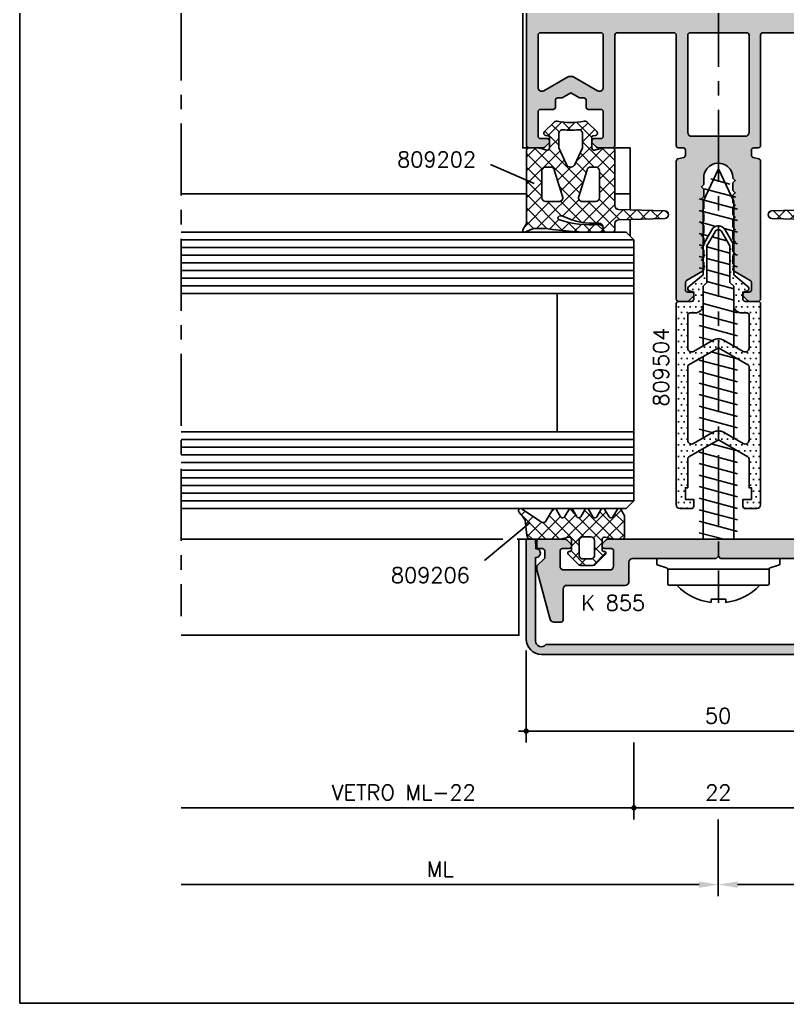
# Model space of a CAD drawing. Extents: x 0 to 4131, y -1600 to 527.
# Drawn here: x 460 to 560.1, y 0 to 128.2 of the extents above; entities that cross this region are included whole.
import ezdxf

# ---------------------------------------------------------------- set-up
doc = ezdxf.new("R2010")
doc.units = 0
doc.header["$LTSCALE"] = 7.5
doc.header["$MEASUREMENT"] = 0
doc.linetypes.add('CENTER', pattern=[2, 1.25, -0.25, 0.25, -0.25])
doc.layers.get('0').update_dxf_attribs({"linetype": 'CONTINUOUS'})
doc.layers.get('DEFPOINTS').update_dxf_attribs({"linetype": 'CONTINUOUS'})
for name, color, linetype in [('ASSI', 1, 'CENTER'), ('FILL', 8, 'CONTINUOUS'), ('FINE', 7, 'CONTINUOUS'), ('GOMMA', 3, 'CONTINUOUS'), ('GROSSA', 4, 'CONTINUOUS'), ('MARCHIO', 7, 'CONTINUOUS'), ('QUOTE', 254, 'CONTINUOUS'), ('TRATTEGGI', 140, 'CONTINUOUS'), ('VETRO', 6, 'CONTINUOUS'), ('VITERIA', 40, 'CONTINUOUS')]:
    doc.layers.add(name, color=color, linetype=linetype)
doc.styles.get("Standard").update_dxf_attribs({"font": 'romans.shx'})
doc.dimstyles.new('FRECCIA_1-1', dxfattribs={"dimtxt": 2, "dimasz": 2.5, "dimexe": 1.5, "dimexo": 1.5, "dimgap": 1, "dimtad": 3, "dimdsep": 46, "dimtxsty": 'Standard', "dimcen": 0, "dimclrt": 2, "dimaunit": 1, "dimadec": 0, "dimazin": 0, "dimtfac": 0.7, "dimtmove": 0, "dimatfit": 3, "dimfxl": 1, "dimtolj": 2, "dimarcsym": 0})
doc.dimstyles.new('SCALA_1-1$0', dxfattribs={"dimtxt": 2, "dimasz": 1, "dimexe": 1.5, "dimexo": 1.5, "dimgap": 1, "dimtad": 3, "dimdsep": 46, "dimtxsty": 'Standard', "dimblk1": 'PUNTO', "dimblk2": 'PUNTO', "dimsah": 1, "dimcen": 0.09, "dimclrt": 2, "dimadec": 0, "dimazin": 0, "dimtfac": 0.7, "dimtmove": 0, "dimatfit": 3, "dimldrblk": 'PUNTO', "dimfxl": 1, "dimtolj": 2, "dimarcsym": 0})
pattern_1 = [(45, (460, 0), (-0.883883, 0.883883), []), (135, (460, 0), (-0.883883, -0.883883), [])]

# ---------------------------------------------------------------- blocks, each defined once
blk = doc.blocks.new('PUNTO')
blk.add_line((-1, 0), (1, 0))
at = {"const_width": 0.35}
blk.add_lwpolyline([(-0.175, 0, 1), (0.175, 0, 1)], format="xyb", close=True, dxfattribs=at)
blk = doc.blocks.new('*D60')
at = {"layer": 'DEFPOINTS', "color": 0, "transparency": 16777216}
for p in [(526.02, 47.46), (576.04, 47.47), (526.02, 35.47)]:
    blk.add_point(p, dxfattribs=at)
at = {"layer": 'QUOTE', "color": 0, "lineweight": -2, "transparency": 16777216}
for p, q in [((526.02, 45.96), (526.02, 33.97)), ((576.04, 45.97), (576.04, 33.97)), ((575.04, 35.47), (527.02, 35.47))]:
    blk.add_line(p, q, dxfattribs=at)
at = {"layer": 'QUOTE', "color": 0, "lineweight": -2, "transparency": 16777216, "rotation": 180}
blk.add_blockref('PUNTO', (526.02, 35.47), dxfattribs=at)
at = {"layer": 'QUOTE', "color": 0, "lineweight": -2, "transparency": 16777216}
blk.add_blockref('PUNTO', (576.04, 35.47), dxfattribs=at)
at = {"layer": 'QUOTE', "color": 2, "transparency": 16777216, "insert": (551.03, 37.47), "char_height": 2, "attachment_point": 5}
blk.add_mtext('\\A2;50', dxfattribs=at)
blk = doc.blocks.new('*D61')
at = {"layer": 'DEFPOINTS', "color": 0, "transparency": 16777216}
for p in [(540.06, 35.47), (562.06, 35.47), (540.06, 25.47)]:
    blk.add_point(p, dxfattribs=at)
at = {"layer": 'QUOTE', "color": 0, "lineweight": -2, "transparency": 16777216}
for p, q in [((540.06, 33.97), (540.06, 23.97)), ((562.06, 33.97), (562.06, 23.97)), ((561.06, 25.47), (541.06, 25.47))]:
    blk.add_line(p, q, dxfattribs=at)
at = {"layer": 'QUOTE', "color": 0, "lineweight": -2, "transparency": 16777216, "rotation": 180}
blk.add_blockref('PUNTO', (540.06, 25.47), dxfattribs=at)
at = {"layer": 'QUOTE', "color": 0, "lineweight": -2, "transparency": 16777216}
blk.add_blockref('PUNTO', (562.06, 25.47), dxfattribs=at)
at = {"layer": 'QUOTE', "color": 2, "transparency": 16777216, "insert": (551.06, 27.47), "char_height": 2, "attachment_point": 5}
blk.add_mtext('\\A2;22', dxfattribs=at)
blk = doc.blocks.new('*D63')
at = {"layer": 'DEFPOINTS', "color": 0, "transparency": 16777216}
for p in [(481.06, 64.47), (540.06, 35.47), (481.06, 25.47)]:
    blk.add_point(p, dxfattribs=at)
at = {"layer": 'QUOTE', "color": 0, "lineweight": -2, "transparency": 16777216}
for p, q in [((540.06, 33.97), (540.06, 23.97)), ((539.06, 25.47), (481.06, 25.47))]:
    blk.add_line(p, q, dxfattribs=at)
blk.add_blockref('PUNTO', (540.06, 25.47), dxfattribs=at)
at = {"layer": 'QUOTE', "color": 2, "transparency": 16777216, "insert": (510.06, 27.47), "char_height": 2, "attachment_point": 5}
blk.add_mtext('\\A2;{\\Fromans.shx|c1;VETRO ML-22}', dxfattribs=at)
blk = doc.blocks.new('_None')
blk = doc.blocks.new('*D64')
at = {"layer": 'DEFPOINTS', "color": 0, "transparency": 16777216}
for p in [(621.06, 47.96), (551.06, 25.47), (551.06, 15.47)]:
    blk.add_point(p, dxfattribs=at)
at = {"layer": 'QUOTE', "color": 0, "lineweight": -2, "transparency": 16777216}
for p, q in [((551.06, 23.97), (551.06, 13.97)), ((621.06, 15.47), (553.56, 15.47))]:
    blk.add_line(p, q, dxfattribs=at)
at = {"layer": 'QUOTE', "color": 0, "transparency": 16777216}
blk.add_solid([(553.56, 15.88), (553.56, 15.05), (551.06, 15.47)], dxfattribs=at)
at = {"layer": 'QUOTE', "color": 2, "transparency": 16777216, "insert": (587.31, 17.47), "char_height": 2, "attachment_point": 5}
blk.add_mtext('\\A2;ML', dxfattribs=at)
blk = doc.blocks.new('*D65')
at = {"layer": 'DEFPOINTS', "color": 0, "transparency": 16777216}
for p in [(481.06, 47.96), (551.06, 25.47), (481.06, 15.47)]:
    blk.add_point(p, dxfattribs=at)
at = {"layer": 'QUOTE', "color": 0, "lineweight": -2, "transparency": 16777216}
for p, q in [((551.06, 23.97), (551.06, 13.97)), ((548.56, 15.47), (481.06, 15.47))]:
    blk.add_line(p, q, dxfattribs=at)
at = {"layer": 'QUOTE', "color": 0, "transparency": 16777216}
blk.add_solid([(548.56, 15.88), (548.56, 15.05), (551.06, 15.47)], dxfattribs=at)
at = {"layer": 'QUOTE', "color": 2, "transparency": 16777216, "insert": (514.81, 17.47), "char_height": 2, "attachment_point": 5}
blk.add_mtext('\\A2;ML', dxfattribs=at)

msp = doc.modelspace()

# ---------------------------------------------------------------- hatches: boundary and pattern name
at = {"layer": 'FILL'}
h = msp.add_hatch(color=253, dxfattribs=at)
h.paths.add_polyline_path([(526.0701, 111.7675, 0.41421356), (526.3701, 111.4675), (528.2458, 111.4675, 0.19891237), (528.458, 111.5554), (528.9822, 112.0796, 0.19891237), (529.0701, 112.2918), (529.0701, 112.3675, 0.41421356), (528.7701, 112.6675), (527.8701, 112.6675, -0.41421356), (527.5701, 112.9675), (527.5701, 116.1675, -0.41421356), (527.8701, 116.4675), (529.5201, 116.4675, 0.41421356), (529.8201, 116.7675), (529.8201, 117.6675, -0.41421356), (530.1201, 117.9675), (530.6861, 117.9675), (531.8201, 118.6222), (532.9541, 117.9675), (533.5201, 117.9675, -0.41421356), (533.8201, 117.6675), (533.8201, 116.7675, 0.41421356), (534.1201, 116.4675), (535.7701, 116.4675, -0.41421356), (536.0701, 116.1675), (536.0701, 112.9675, -0.41421356), (535.7701, 112.6675), (534.8701, 112.6675, 0.41421356), (534.5701, 112.3675), (534.5701, 112.2918, 0.19891237), (534.658, 112.0796), (535.1822, 111.5554, 0.19891237), (535.3944, 111.4675), (537.2701, 111.4675, 0.41421356), (537.5701, 111.7675), (537.5701, 126.1675, -0.41421356), (537.8701, 126.4675), (545.2701, 126.4675, -0.41421356), (545.5701, 126.1675), (545.5701, 111.7675, 0.41421356), (545.8701, 111.4675), (546.4701, 111.4675, -0.41421356), (546.7701, 111.1675), (546.7701, 110.5192, -0.33945426), (546.5477, 110.2295), (545.7924, 110.0271, 0.33945426), (545.5701, 109.7373), (545.5701, 91.7675, 0.41421356), (545.8701, 91.4675), (547.0458, 91.4675, 0.19891237), (547.258, 91.5554), (547.7822, 92.0796, 0.19891237), (547.8701, 92.2918), (547.8701, 92.3675, 0.41421356), (547.5701, 92.6675), (547.0701, 92.6675, -0.41421356), (546.7701, 92.9675), (546.7701, 93.9364, -0.26794919), (546.9201, 94.1962), (549.0144, 95.409, 0.26723992), (549.1637, 95.6684), (549.1637, 96.5625), (548.8637, 96.8625), (549.1637, 97.1625), (549.1637, 98.1525), (548.8637, 98.4525), (549.1637, 98.7525), (549.1637, 99.7425), (548.8637, 100.0425), (549.1637, 100.3425), (549.1637, 101.3325), (548.8637, 101.6325), (549.1637, 101.9325), (549.1637, 102.9225), (548.8637, 103.2225), (549.1637, 103.5225), (549.1637, 104.5125), (548.8637, 104.8125), (549.1637, 105.1125), (549.1637, 106.1025), (548.8637, 106.4025), (549.1637, 106.7025), (549.1637, 107.5675, -0.41421356), (551.0637, 109.4675), (551.0637, 112.9675), (547.5701, 112.9675, -0.41421356), (547.0701, 113.4675), (547.0701, 126.1675, -0.41421356), (547.3701, 126.4675), (551.0637, 126.4675), (551.0637, 129.8675), (528.9701, 129.8675, -0.41421356), (528.6701, 130.1675), (528.6701, 167.481), (526.0701, 168.9821)])
h.paths.add_polyline_path([(527.8701, 126.4675), (535.7701, 126.4675, -0.41421356), (536.0701, 126.1675), (536.0701, 119.3439, -0.57735027), (535.3201, 118.9109), (532.3201, 120.6429, 0.26794919), (531.3201, 120.6429), (528.3201, 118.9109, -0.57735027), (527.5701, 119.3439), (527.5701, 126.1675, -0.41421356)], flags=16)
h.paths.add_polyline_path([(551.0637, 129.8675), (551.0637, 126.4675), (554.7701, 126.4675, -0.41421356), (555.0701, 126.1675), (555.0701, 113.4675, -0.41421356), (554.5701, 112.9675), (551.0637, 112.9675), (551.0637, 109.4675, -0.42485502), (552.9624, 107.4987), (553.2637, 107.1975), (552.9637, 106.8975), (552.9637, 105.9075), (553.2637, 105.6075), (552.9637, 105.3075), (552.9637, 104.3175), (553.2637, 104.0175), (552.9637, 103.7175), (552.9637, 102.7275), (553.2637, 102.4275), (552.9637, 102.1275), (552.9637, 101.1375), (553.2637, 100.8375), (552.9637, 100.5375), (552.9637, 99.5475), (553.2637, 99.2475), (552.9637, 98.9475), (552.9637, 97.9575), (553.2637, 97.6575), (552.9637, 97.3575), (552.9637, 96.3633), (553.2637, 96.0633), (552.9637, 95.7633), (552.9637, 95.6684, 0.26794919), (553.1137, 95.4086), (555.2194, 94.1966, -0.26865951), (555.3701, 93.9364), (555.3701, 92.9675, -0.41421356), (555.0701, 92.6675), (554.5701, 92.6675, 0.41421356), (554.2701, 92.3675), (554.2701, 92.2918, 0.19891237), (554.358, 92.0796), (554.8822, 91.5554, 0.19891237), (555.0944, 91.4675), (556.2701, 91.4675, 0.41421356), (556.5701, 91.7675), (556.5701, 109.7373, 0.33945426), (556.3477, 110.0271), (555.5924, 110.2295, -0.33945426), (555.3701, 110.5192), (555.3701, 110.6675), (555.3701, 111.1675, -0.41421356), (555.6701, 111.4675), (556.2701, 111.4675, 0.41421356), (556.5701, 111.7675), (556.5701, 126.1675, -0.41421356), (556.8701, 126.4675), (564.2701, 126.4675, -0.41421356), (564.5701, 126.1675), (564.5701, 111.7675, 0.41421356), (564.8701, 111.4675), (566.7458, 111.4675, 0.19891237), (566.958, 111.5554), (567.4822, 112.0796, 0.19891237), (567.5701, 112.2918), (567.5701, 112.3675, 0.41421356), (567.2701, 112.6675), (566.3701, 112.6675, -0.41421356), (566.0701, 112.9675), (566.0701, 116.1675, -0.41421356), (566.3701, 116.4675), (568.0201, 116.4675, 0.41421356), (568.3201, 116.7675), (568.3201, 117.6675, -0.41421356), (568.6201, 117.9675), (569.1861, 117.9675), (570.3201, 118.6222), (571.4541, 117.9675), (572.0201, 117.9675, -0.41421356), (572.3201, 117.6675), (572.3201, 116.7675, 0.41421356), (572.6201, 116.4675), (574.2701, 116.4675, -0.41421356), (574.5701, 116.1675), (574.5701, 112.9675, -0.41421356), (574.2701, 112.6675), (573.3701, 112.6675, 0.41421356), (573.0701, 112.3675), (573.0701, 112.2918, 0.19891237), (573.158, 112.0796), (573.6822, 111.5554, 0.19891237), (573.8944, 111.4675), (575.7701, 111.4675, 0.41421356), (576.0701, 111.7675), (576.0701, 167.481), (573.4701, 168.9821), (573.4701, 130.1675, -0.41421356), (573.1701, 129.8675)])
h.paths.add_polyline_path([(566.3701, 126.4675), (574.2701, 126.4675, -0.41421356), (574.5701, 126.1675), (574.5701, 119.3439, -0.57735027), (573.8201, 118.9109), (570.8201, 120.6429, 0.26794919), (569.8201, 120.6429), (566.8201, 118.9109, -0.57735027), (566.0701, 119.3439), (566.0701, 126.1675, -0.41421356)], flags=16)
h.paths.add_polyline_path([(573.4701, 171.1821), (576.0701, 169.681), (576.0701, 215.4675, 0.41421356), (575.0701, 216.4675), (551.0637, 216.4675), (551.0637, 210.4675), (573.1701, 210.4675, -0.41421356), (573.4701, 210.1675)])
h.paths.add_polyline_path([(526.0701, 171.1821), (528.6701, 169.681), (528.6701, 210.1675, -0.41421356), (528.9701, 210.4675), (551.0637, 210.4675), (551.0637, 216.4675), (527.0701, 216.4675, 0.41421356), (526.0701, 215.4675)])
h = msp.add_hatch(dxfattribs=at)
h.set_pattern_fill('ANSI37', color=137, scale=10, style=0)
h.set_pattern_definition(pattern_1)
h.paths.add_polyline_path([(535.4643, 101.6675, -0.41421356), (536.0643, 101.0675), (536.0643, 100.7675, 0.41421356), (536.3643, 100.4675), (537.2643, 100.4675, 0.41421356), (537.5643, 100.7675), (537.5643, 101.5826, -0.4052433), (538.049, 102.0824), (544.0797, 102.2677, 0.96973923), (544.0797, 103.2673), (538.049, 103.4526, -0.4052433), (537.5643, 103.9524), (537.5643, 111.1675, 0.41421356), (537.2643, 111.4675), (536.0234, 111.4675), (534.942, 111.1777, -0.49314543), (534.5643, 111.4675), (534.5643, 112.8451, -0.38887873), (534.7469, 113.0443), (535.0416, 113.0701, 0.63707026), (535.2276, 113.5811), (534.0193, 114.7894, 0.24541991), (533.5776, 114.928, -0.08886044), (530.051, 114.928, 0.24541991), (529.6093, 114.7894), (528.401, 113.5811, 0.63707026), (528.587, 113.0701), (528.8817, 113.0443, -0.38887873), (529.0643, 112.8451), (529.0643, 111.4675, -0.49314543), (528.6867, 111.1777), (527.6434, 111.4573, 0.06554346), (527.5657, 111.4675), (526.3643, 111.4675, 0.41421356), (526.0643, 111.1675), (526.0643, 101.605), (525.5902, 100.7659, 0.71951495), (525.844, 100.484), (526.9571, 100.9675), (528.5718, 100.9675, 0.04380891), (535.5301, 100.4627, 1.01146877), (535.5566, 101.4622, -0.09779405), (530.29, 102.1106, -0.52267034), (530.195, 102.425, -0.38653613), (530.8587, 102.5343, 0.12867763)])
h.paths.add_polyline_path([(532.8681, 105.1153), (533.9509, 108.6153, -0.32883045), (534.4286, 108.9675), (535.0643, 108.9675, -0.41421356), (535.5643, 108.4675), (535.5643, 104.9675, -0.41421356), (535.0643, 104.4675), (533.3458, 104.4675, -0.5050829)], flags=16)
h.paths.add_polyline_path([(530.2828, 104.4675), (528.5643, 104.4675, -0.41421356), (528.0643, 104.9675), (528.0643, 108.4675, -0.41421356), (528.5643, 108.9675), (529.2, 108.9675, -0.32883045), (529.6777, 108.6153), (530.7605, 105.1153, -0.5050829)], flags=16)
h.paths.add_polyline_path([(531.2705, 109.3097), (530.2643, 111.4675), (530.2643, 113.3189, -0.44100912), (530.8096, 113.8169, 0.04533687), (532.8191, 113.8169, -0.44100912), (533.3643, 113.3189), (533.3643, 111.4675), (532.3581, 109.3097, -0.63707026)], flags=16)
h = msp.add_hatch(dxfattribs=at)
h.set_pattern_fill('ANSI37', color=137, scale=10, style=0)
h.set_pattern_definition(pattern_1)
h.paths.add_polyline_path([(566.663, 101.6675, 0.41421356), (566.063, 101.0675), (566.063, 100.7675, -0.41421356), (565.763, 100.4675), (564.863, 100.4675, -0.41421356), (564.563, 100.7675), (564.563, 101.5826, 0.4052433), (564.0784, 102.0824), (558.0477, 102.2677, -0.96973923), (558.0477, 103.2673), (564.0784, 103.4526, 0.4052433), (564.563, 103.9524), (564.563, 111.1675, -0.41421356), (564.863, 111.4675), (566.1039, 111.4675), (567.1854, 111.1777, 0.49314543), (567.563, 111.4675), (567.563, 112.8451, 0.38887873), (567.3805, 113.0443), (567.0857, 113.0701, -0.63707026), (566.8997, 113.5811), (568.108, 114.7894, -0.24541991), (568.5497, 114.928, 0.08886044), (572.0763, 114.928, -0.24541991), (572.518, 114.7894), (573.7263, 113.5811, -0.63707026), (573.5403, 113.0701), (573.2456, 113.0443, 0.38887873), (573.063, 112.8451), (573.063, 111.4675, 0.49314543), (573.4407, 111.1777), (574.484, 111.4573, -0.06554346), (574.5616, 111.4675), (575.763, 111.4675, -0.41421356), (576.063, 111.1675), (576.063, 101.605), (576.5372, 100.7659, -0.71951495), (576.2834, 100.484), (575.1702, 100.9675), (573.5555, 100.9675, -0.04380891), (566.5972, 100.4627, -1.01146877), (566.5707, 101.4622, 0.09779405), (571.8373, 102.1106, 0.52267034), (571.9323, 102.425, 0.38653613), (571.2687, 102.5343, -0.12867763)])
h.paths.add_polyline_path([(569.2592, 105.1153), (568.1764, 108.6153, 0.32883045), (567.6988, 108.9675), (567.063, 108.9675, 0.41421356), (566.563, 108.4675), (566.563, 104.9675, 0.41421356), (567.063, 104.4675), (568.7815, 104.4675, 0.5050829)], flags=16)
h.paths.add_polyline_path([(571.8445, 104.4675), (573.563, 104.4675, 0.41421356), (574.063, 104.9675), (574.063, 108.4675, 0.41421356), (573.563, 108.9675), (572.9273, 108.9675, 0.32883045), (572.4496, 108.6153), (571.3669, 105.1153, 0.5050829)], flags=16)
h.paths.add_polyline_path([(570.8568, 109.3097), (571.863, 111.4675), (571.863, 113.3189, 0.44100912), (571.3178, 113.8169, -0.04533687), (569.3083, 113.8169, 0.44100912), (568.763, 113.3189), (568.763, 111.4675), (569.7692, 109.3097, 0.63707026)], flags=16)
h = msp.add_hatch(dxfattribs=at)
h.set_pattern_fill('DOTS', color=2, scale=12, style=0)
h.set_pattern_definition([(0, (460, 0), (0.375, 0.75), [0, -0.75])])
h.paths.add_polyline_path([(555.0637, 67.1675), (555.3637, 67.1675), (555.3637, 65.6675), (554.2637, 65.6675), (554.2637, 64.7675, 0.41421356), (554.5637, 64.4675), (556.0637, 64.4675, 0.41421356), (556.5637, 64.9675), (556.5637, 91.1675, 0.41421356), (556.2637, 91.4675), (554.5637, 91.4675, -0.41421356), (554.2637, 91.7675), (554.2637, 92.6675), (554.8413, 92.8223, 0.6068149), (554.9565, 93.3419), (553.0637, 94.9301), (553.0637, 98.8276), (551.9297, 100.7917, 0.57735027), (550.1976, 100.7917), (549.0637, 98.8276), (549.0637, 94.9301), (547.1708, 93.3419, 0.6068149), (547.286, 92.8223), (547.8637, 92.6675), (547.8637, 91.7675, -0.41421356), (547.5637, 91.4675), (545.8637, 91.4675, 0.41421356), (545.5637, 91.1675), (545.5637, 64.9675, 0.41421356), (546.0637, 64.4675), (547.5637, 64.4675, 0.41421356), (547.8637, 64.7675), (547.8637, 65.6675), (546.7637, 65.6675), (546.7637, 67.1675), (547.0637, 67.1675), (547.0637, 70.9479, -0.26794919), (547.2137, 71.2077), (551.0637, 73.4305), (554.9137, 71.2077, -0.26794919), (555.0637, 70.9479)])
h.paths.add_polyline_path([(554.3137, 72.9397), (551.8137, 74.3831, 0.26794919), (550.3137, 74.3831), (547.8137, 72.9397, -0.57735027), (547.0637, 73.3727), (547.0637, 82.9479, -0.26794919), (547.2137, 83.2077), (551.0637, 85.4305), (554.9137, 83.2077, -0.26794919), (555.0637, 82.9479), (555.0637, 73.3727, -0.57735027)], flags=16)
h.paths.add_polyline_path([(554.3137, 84.9397), (551.8137, 86.3831, 0.26794919), (550.3137, 86.3831), (547.8137, 84.9397, -0.57735027), (547.0637, 85.3727), (547.0637, 89.6675, -0.41421356), (547.3637, 89.9675), (548.0637, 89.9675, 0.41421356), (549.0637, 90.9675), (549.0637, 93.4301), (549.5637, 93.9301), (549.5637, 98.6936), (550.6307, 100.5417, -0.57735027), (551.4967, 100.5417), (552.5637, 98.6936), (552.5637, 93.9301), (553.0637, 93.4301), (553.0637, 90.9675, 0.41421356), (554.0637, 89.9675), (554.7637, 89.9675, -0.41421356), (555.0637, 89.6675), (555.0637, 85.3727, -0.57735027)], flags=16)
h = msp.add_hatch(dxfattribs=at)
h.set_pattern_fill('ANSI37', color=137, scale=10, style=0)
h.set_pattern_definition(pattern_1)
edge = h.paths.add_edge_path()
edge.add_line((538.5199, 60.4627), (537.4685, 60.4627))
edge.add_arc((537.4683, 61.2626), 0.7999, 260.830387, 270.012319, ccw=False)
edge.add_line((537.3408, 60.4729), (536.2975, 60.7524))
edge.add_arc((536.2199, 60.4627), 0.3, 75, 180)
edge.add_line((535.9199, 60.4627), (535.9199, 59.0851))
edge.add_arc((536.1199, 59.0851), 0.2, 180, 265)
edge.add_line((536.1024, 58.8858), (536.2373, 58.874))
edge.add_arc((536.2199, 58.6748), 0.2, -45, 85, ccw=False)
edge.add_line((536.3613, 58.5334), (535.037, 57.2091))
edge.add_arc((534.6835, 57.5627), 0.5, 270, 315, ccw=False)
edge.add_line((534.6835, 57.0627), (533.1563, 57.0627))
edge.add_arc((533.1563, 57.5627), 0.5, 225, 270, ccw=False)
edge.add_line((532.8027, 57.2091), (531.4784, 58.5334))
edge.add_arc((531.6199, 58.6748), 0.2, 95, 225, ccw=False)
edge.add_line((531.6024, 58.874), (531.7373, 58.8858))
edge.add_arc((531.7199, 59.0851), 0.2, 275, 360)
edge.add_line((531.9199, 59.0851), (531.9199, 60.4627))
edge.add_arc((531.6199, 60.4627), 0.3, 0, 105)
edge.add_line((531.5422, 60.7524), (530.4607, 60.4627))
edge.add_line((530.4607, 60.4627), (526.6199, 60.4627))
edge.add_arc((526.6199, 60.9627), 0.5, 180, 270, ccw=False)
edge.add_line((526.1199, 60.9627), (525.8836, 62.9433))
edge.add_arc((523.0952, 61.5009), 3.1393, 27.352201, 44.615253)
edge.add_line((525.3299, 63.7057), (525.0395, 64.0408))
edge.add_arc((525.3114, 64.1676), 0.3, 40, 205, ccw=False)
edge.add_line((525.5412, 64.3604), (527.8222, 62.8236))
edge.add_arc((528.2066, 63.1433), 0.5, 219.74084, 330)
edge.add_line((528.6396, 62.8933), (529.4591, 64.3127))
edge.add_arc((529.7189, 64.1627), 0.3, 30, 150, ccw=False)
edge.add_line((529.9787, 64.3127), (530.5094, 63.3936))
edge.add_arc((530.7692, 63.5436), 0.3, 210, 330)
edge.add_line((531.029, 63.3936), (531.5596, 64.3127))
edge.add_arc((531.8194, 64.1627), 0.3, 30, 150, ccw=False)
edge.add_line((532.0792, 64.3127), (532.6098, 63.3936))
edge.add_arc((532.8696, 63.5436), 0.3, 210, 330)
edge.add_line((533.1294, 63.3936), (533.66, 64.3127))
edge.add_arc((533.9199, 64.1627), 0.3, 30, 150, ccw=False)
edge.add_line((534.1797, 64.3127), (534.7103, 63.3936))
edge.add_arc((534.9701, 63.5436), 0.3, 210, 330)
edge.add_line((535.2299, 63.3936), (535.7605, 64.3127))
edge.add_arc((536.0203, 64.1627), 0.3, 30, 150, ccw=False)
edge.add_line((536.2801, 64.3127), (536.8107, 63.3936))
edge.add_arc((537.0705, 63.5436), 0.3, 210, 330)
edge.add_line((537.3304, 63.3936), (537.861, 64.3127))
edge.add_arc((538.1208, 64.1627), 0.3, 30, 150, ccw=False)
edge.add_line((538.3806, 64.3127), (538.7797, 63.6214))
edge.add_arc((538.5199, 63.4714), 0.3, 0, 30, ccw=False)
edge.add_line((538.8199, 63.4714), (538.8199, 60.7627))
edge.add_arc((538.5199, 60.7627), 0.3, -90, 0, ccw=False)
edge = h.paths.add_edge_path(flags=16)
edge.add_line((534.9199, 58.3941), (534.9199, 60.2957))
edge.add_arc((534.4199, 60.2957), 0.5, 0, 90)
edge.add_line((534.4199, 60.7957), (533.4199, 60.7957))
edge.add_arc((533.4199, 60.2957), 0.5, 90, 180)
edge.add_line((532.9199, 60.2957), (532.9199, 58.3941))
edge.add_arc((533.4199, 58.3941), 0.5, 180, 275.191667)
edge.add_line((533.4651, 57.8962), (534.3746, 57.8962))
edge.add_arc((534.4199, 58.3941), 0.5, 264.808333, 360)
h = msp.add_hatch(color=253, dxfattribs=at)
h.paths.add_polyline_path([(570.8137, 54.4627, -0.41421356), (571.3137, 53.9627), (571.3137, 49.9627, 0.41421356), (571.6137, 49.6627), (572.6614, 49.6627, 0.33945426), (572.9512, 49.885), (574.7137, 56.4627), (574.7137, 57.0178), (573.7137, 58.0178), (573.7137, 58.9627, -0.41421356), (574.0137, 59.2627), (574.5637, 59.2627, 0.41421356), (574.7137, 59.4127), (574.7137, 60.3127, 0.41421356), (574.5637, 60.4627), (571.0379, 60.4627, 0.19891237), (570.8258, 60.3748), (570.3015, 59.8505, 0.23202478), (570.2161, 59.6005, 0.45178835), (570.5137, 59.2627), (571.4137, 59.2627, -0.41421356), (571.7137, 58.9627), (571.7137, 56.9627, -0.41421356), (571.2137, 56.4627), (565.2137, 56.4627, -0.41421356), (564.7137, 56.9627), (564.7137, 58.9627, -0.41421356), (565.0137, 59.2627), (565.9137, 59.2627, 0.35582724), (566.2075, 59.5021), (566.2075, 59.799, 0.1465428), (566.1258, 59.9505), (565.7015, 60.3748, 0.19891237), (565.4894, 60.4627), (564.6592, 60.4627, -0.00010751), (564.6589, 60.4627), (551.0637, 60.4627), (551.0637, 58.2627), (551.3637, 57.9627), (562.2137, 57.9627, -0.41421356), (562.7137, 57.4627), (562.7137, 54.9627, 0.41421356), (563.2137, 54.4627)])
h.paths.add_polyline_path([(550.7637, 57.9627), (551.0637, 58.2627), (551.0637, 60.4627), (537.4685, 60.4627, -0.00010751), (537.4681, 60.4627), (536.6379, 60.4627, 0.19891237), (536.4258, 60.3748), (536.0015, 59.9505, 0.1465428), (535.9199, 59.799), (535.9199, 59.5021, 0.35582724), (536.2137, 59.2627), (537.1137, 59.2627, -0.41421356), (537.4137, 58.9627), (537.4137, 56.9627, -0.41421356), (536.9137, 56.4627), (530.926, 56.4627, -0.41421356), (530.426, 56.9627), (530.426, 58.9627, -0.41421356), (530.726, 59.2627), (531.626, 59.2627, 0.35582724), (531.9199, 59.5021), (531.9199, 59.699, 0.1465428), (531.8382, 59.8505), (531.3139, 60.3748, 0.19891237), (531.1018, 60.4627), (527.576, 60.4627, 0.41421356), (527.426, 60.3127), (527.426, 59.4127, 0.41421356), (527.576, 59.2627), (528.126, 59.2627, -0.41421356), (528.426, 58.9627), (528.426, 58.0178), (527.426, 57.0178), (527.426, 56.4627), (529.1488, 50.0333, 0.33945426), (529.6318, 49.6627), (530.526, 49.6627, 0.41421356), (530.826, 49.9627), (530.826, 53.9627, -0.41421356), (531.326, 54.4627), (538.9137, 54.4627, 0.41421356), (539.4137, 54.9627), (539.4137, 57.4627, -0.41421356), (539.9137, 57.9627)])
h.paths.add_polyline_path([(528.5785, 46.7656, -0.72075922), (527.2285, 47.2156), (527.2168, 58.0842, 1.07550671), (527.2585, 59.2466), (527.2137, 60.4627), (526.0145, 60.4627), (526.0201, 47.4645, 0.41406438), (528.0201, 45.4656), (551.0637, 45.4656), (551.0637, 46.7656)])
h.paths.add_polyline_path([(574.0367, 45.4656, 0.41428118), (576.0367, 47.466), (576.0342, 60.4627), (574.835, 60.4627), (574.791, 59.2465, 1.07550671), (574.8336, 58.0842), (574.8285, 47.2156, -0.72075922), (573.4785, 46.7656), (551.0637, 46.7656), (551.0637, 45.4656)])

# ---------------------------------------------------------------- linework, layer by layer
at = {"layer": 'ASSI'}
for p, q in [((551.0637, 221.413), (551.0637, 52.1751)), ((481.0637, 219.6238), (481.0637, 50.4397))]:
    msp.add_line(p, q, dxfattribs=at)
at = {"layer": 'FINE'}
for p, q in [((539.5637, 111.4675), (537.5643, 111.4675)), ((539.5637, 103.406), (539.5637, 111.4675)), ((526.0643, 105.4675), (481.0637, 105.4675)), ((539.5637, 105.4675), (537.5643, 105.4675)), ((481.0637, 60.4627), (522.9836, 60.4627)), ((524.8367, 60.4627), (526.0497, 60.4627))]:
    msp.add_line(p, q, dxfattribs=at)
for points in [[(526.065, 111.4675), (525.5643, 111.4675), (525.564, 169.2744)], [(539.5637, 99.9675), (539.5637, 102.1289)], [(481.0637, 47.9627), (525.0637, 47.9627), (525.0637, 60.4627)]]:
    msp.add_lwpolyline(points, dxfattribs=at)
at = {"layer": 'GOMMA'}
for points in [[(534.942, 111.1777, -0.49314543), (534.5643, 111.4675), (534.5643, 112.8451, -0.38887873), (534.7469, 113.0443), (535.0416, 113.0701, 0.63707026), (535.2276, 113.5811), (534.0193, 114.7894, 0.24541991), (533.5776, 114.928, -0.08886044), (530.051, 114.928, 0.24541991), (529.6093, 114.7894), (528.401, 113.5811, 0.63707026), (528.587, 113.0701), (528.8817, 113.0443, -0.38887873), (529.0643, 112.8451), (529.0643, 111.4675, -0.49314543), (528.6867, 111.1777), (527.6434, 111.4573, 0.06554346), (527.5657, 111.4675), (526.3643, 111.4675, 0.41421356), (526.0643, 111.1675), (526.0643, 101.605), (525.5902, 100.7659, 0.71951495), (525.844, 100.484), (526.9571, 100.9675), (528.5718, 100.9675, 0.04380891), (535.5301, 100.4627, 1.01146877), (535.5566, 101.4622, -0.09779405), (530.29, 102.1106, -0.52267034), (530.195, 102.425, -0.38653613), (530.8587, 102.5343, 0.12867763), (535.4643, 101.6675, -0.41421356), (536.0643, 101.0675), (536.0643, 100.7675, 0.41421356), (536.3643, 100.4675), (537.2643, 100.4675, 0.41421356), (537.5643, 100.7675), (537.5643, 101.5826, -0.4052433), (538.049, 102.0824), (544.0797, 102.2677, 0.96973923), (544.0797, 103.2673), (538.049, 103.4526, -0.4052433), (537.5643, 103.9524), (537.5643, 111.1675, 0.41421356), (537.2643, 111.4675), (536.0234, 111.4675)], [(530.8096, 113.8169, 0.04533687), (532.8191, 113.8169, -0.44100912), (533.3643, 113.3189), (533.3643, 111.4675), (532.3581, 109.3097, -0.63707026), (531.2705, 109.3097), (530.2643, 111.4675), (530.2643, 113.3189, -0.44100912)], [(529.2, 108.9675), (528.5643, 108.9675, 0.41421356), (528.0643, 108.4675), (528.0643, 104.9675, 0.41421356), (528.5643, 104.4675), (530.2828, 104.4675, 0.5050829), (530.7605, 105.1153), (529.6777, 108.6153, 0.32883045)], [(534.4286, 108.9675), (535.0643, 108.9675, -0.41421356), (535.5643, 108.4675), (535.5643, 104.9675, -0.41421356), (535.0643, 104.4675), (533.3458, 104.4675, -0.5050829), (532.8681, 105.1153), (533.9509, 108.6153, -0.32883045)], [(545.5637, 64.9675), (545.5637, 91.1675, -0.41421356), (545.8637, 91.4675), (547.5637, 91.4675, 0.41421356), (547.8637, 91.7675), (547.8637, 92.6675), (547.286, 92.8223, -0.6068149), (547.1708, 93.3419), (549.0637, 94.9301), (549.0637, 98.8276), (550.1976, 100.7917, -0.57735027), (551.9297, 100.7917), (553.0637, 98.8276), (553.0637, 94.9301), (554.9565, 93.3419, -0.6068149), (554.8413, 92.8223), (554.2637, 92.6675), (554.2637, 91.7675, 0.41421356), (554.5637, 91.4675), (556.2637, 91.4675, -0.41421356), (556.5637, 91.1675), (556.5637, 64.9675, -0.41421356), (556.0637, 64.4675), (554.5637, 64.4675, -0.41421356), (554.2637, 64.7675), (554.2637, 65.6675), (555.3637, 65.6675), (555.3637, 67.1675), (555.0637, 67.1675), (555.0637, 70.9479, 0.26794919), (554.9137, 71.2077), (551.0637, 73.4305), (547.2137, 71.2077, 0.26794919), (547.0637, 70.9479), (547.0637, 67.1675), (546.7637, 67.1675), (546.7637, 65.6675), (547.8637, 65.6675), (547.8637, 64.7675, -0.41421356), (547.5637, 64.4675), (546.0637, 64.4675, -0.41421356)], [(549.0637, 93.4301), (549.0637, 90.9675, -0.41421356), (548.0637, 89.9675), (547.3637, 89.9675, 0.41421356), (547.0637, 89.6675), (547.0637, 85.3727, 0.57735027), (547.8137, 84.9397), (550.3137, 86.3831, -0.26794919), (551.8137, 86.3831), (554.3137, 84.9397, 0.57735027), (555.0637, 85.3727), (555.0637, 89.6675, 0.41421356), (554.7637, 89.9675), (554.0637, 89.9675, -0.41421356), (553.0637, 90.9675), (553.0637, 93.4301), (552.5637, 93.9301), (552.5637, 98.6936), (551.4967, 100.5417, 0.57735027), (550.6307, 100.5417), (549.5637, 98.6936), (549.5637, 93.9301)], [(547.0637, 73.3727, 0.57735027), (547.8137, 72.9397), (550.3137, 74.3831, -0.26794919), (551.8137, 74.3831), (554.3137, 72.9397, 0.57735027), (555.0637, 73.3727), (555.0637, 82.9479, 0.26794919), (554.9137, 83.2077), (551.0637, 85.4305), (547.2137, 83.2077, 0.26794919), (547.0637, 82.9479)], [(538.5199, 60.4627), (537.4685, 60.4627, -0.04008518), (537.3408, 60.4729), (536.2975, 60.7524, 0.49314543), (535.9199, 60.4627), (535.9199, 59.0851, 0.38887873), (536.1024, 58.8858), (536.2373, 58.874, -0.63707026), (536.3613, 58.5334), (535.037, 57.2091, -0.19891237), (534.6835, 57.0627), (533.1563, 57.0627, -0.19891237), (532.8027, 57.2091), (531.4784, 58.5334, -0.63707026), (531.6024, 58.874), (531.7373, 58.8858, 0.38887873), (531.9199, 59.0851), (531.9199, 60.4627, 0.49314543), (531.5422, 60.7524), (530.4607, 60.4627), (526.6199, 60.4627, -0.41421356), (526.1199, 60.9627), (525.8836, 62.9433, 0.07546706), (525.3299, 63.7057), (525.0395, 64.0408, -0.87697646), (525.5412, 64.3604), (527.8222, 62.8236, 0.52200513), (528.6396, 62.8933), (529.4591, 64.3127, -0.57735027), (529.9787, 64.3127), (530.5094, 63.3936, 0.57735027), (531.029, 63.3936), (531.5596, 64.3127, -0.57735027), (532.0792, 64.3127), (532.6098, 63.3936, 0.57735027), (533.1294, 63.3936), (533.66, 64.3127, -0.57735027), (534.1797, 64.3127), (534.7103, 63.3936, 0.57735027), (535.2299, 63.3936), (535.7605, 64.3127, -0.57735027), (536.2801, 64.3127), (536.8107, 63.3936, 0.57735027), (537.3304, 63.3936), (537.861, 64.3127, -0.57735027), (538.3806, 64.3127), (538.7797, 63.6214, -0.1316525), (538.8199, 63.4714), (538.8199, 60.7627, -0.41421356)], [(534.9199, 58.3941), (534.9199, 60.2957, 0.41421356), (534.4199, 60.7957), (533.4199, 60.7957, 0.41421356), (532.9199, 60.2957), (532.9199, 58.3941, 0.44100912), (533.4651, 57.8962), (534.3746, 57.8962, 0.44100912)]]:
    msp.add_lwpolyline(points, format="xyb", close=True, dxfattribs=at)
msp.add_lwpolyline([(564.0784, 102.0824), (558.0477, 102.2677, -0.96973923), (558.0477, 103.2673), (564.0784, 103.4526, 0.4052433)], format="xyb", dxfattribs=at)
at = {"layer": 'GROSSA'}
for points in [[(526.0701, 168.9821), (526.0701, 111.7675, 0.41421356), (526.3701, 111.4675), (528.2458, 111.4675, 0.19891237), (528.458, 111.5554), (528.9822, 112.0796, 0.19891237), (529.0701, 112.2918), (529.0701, 112.3675, 0.41421356), (528.7701, 112.6675), (527.8701, 112.6675, -0.41421356), (527.5701, 112.9675), (527.5701, 116.1675, -0.41421356), (527.8701, 116.4675), (529.5201, 116.4675, 0.41421356), (529.8201, 116.7675), (529.8201, 117.6675, -0.41421356), (530.1201, 117.9675), (530.6861, 117.9675), (531.8201, 118.6222), (532.9541, 117.9675), (533.5201, 117.9675, -0.41421356), (533.8201, 117.6675), (533.8201, 116.7675, 0.41421356), (534.1201, 116.4675), (535.7701, 116.4675, -0.41421356), (536.0701, 116.1675), (536.0701, 112.9675, -0.41421356), (535.7701, 112.6675), (534.8701, 112.6675, 0.41421356), (534.5701, 112.3675), (534.5701, 112.2918, 0.19891237), (534.658, 112.0796), (535.1822, 111.5554, 0.19891237), (535.3944, 111.4675), (537.2701, 111.4675, 0.41421356), (537.5701, 111.7675), (537.5701, 126.1675, -0.41421356), (537.8701, 126.4675), (545.2701, 126.4675, -0.41421356), (545.5701, 126.1675), (545.5701, 111.7675, 0.41421356), (545.8701, 111.4675), (546.4701, 111.4675, -0.41421356), (546.7701, 111.1675), (546.7701, 110.5192, -0.33945426), (546.5477, 110.2295), (545.7924, 110.0271, 0.33945426), (545.5701, 109.7373), (545.5701, 91.7675, 0.41421356), (545.8701, 91.4675), (547.0458, 91.4675, 0.19891237), (547.258, 91.5554), (547.7822, 92.0796, 0.19891237), (547.8701, 92.2918), (547.8701, 92.3675, 0.41421356), (547.5701, 92.6675), (547.0701, 92.6675, -0.41421356), (546.7701, 92.9675), (546.7701, 93.9364, -0.26794919), (546.9201, 94.1962), (549.0137, 95.4086, 0.26794919), (549.1637, 95.6684), (549.1637, 96.5625), (548.8637, 96.8625), (549.1637, 97.1625), (549.1637, 98.1525), (548.8637, 98.4525), (549.1637, 98.7525), (549.1637, 99.7425), (548.8637, 100.0425), (549.1637, 100.3425), (549.1637, 101.3325), (548.8637, 101.6325), (549.1637, 101.9325), (549.1637, 102.9225), (548.8637, 103.2225), (549.1637, 103.5225), (549.1637, 104.5125), (548.8637, 104.8125), (549.1637, 105.1125), (549.1637, 106.1025), (548.8637, 106.4025), (549.1637, 106.7025), (549.1637, 107.5675, -1.01826328), (552.9624, 107.4987), (553.2637, 107.1975), (552.9637, 106.8975), (552.9637, 105.9075), (553.2637, 105.6075), (552.9637, 105.3075), (552.9637, 104.3175), (553.2637, 104.0175), (552.9637, 103.7175), (552.9637, 102.7275), (553.2637, 102.4275), (552.9637, 102.1275), (552.9637, 101.1375), (553.2637, 100.8375), (552.9637, 100.5375), (552.9637, 99.5475), (553.2637, 99.2475), (552.9637, 98.9475), (552.9637, 97.9575), (553.2637, 97.6575), (552.9637, 97.3575), (552.9637, 96.3633), (553.2637, 96.0633), (552.9637, 95.7633), (552.9637, 95.6684, 0.26794919), (553.1137, 95.4086), (555.2201, 94.1962, -0.26794919), (555.3701, 93.9364), (555.3701, 92.9675, -0.41421356), (555.0701, 92.6675), (554.5701, 92.6675, 0.41421356), (554.2701, 92.3675), (554.2701, 92.2918, 0.19891237), (554.358, 92.0796), (554.8822, 91.5554, 0.19891237), (555.0944, 91.4675), (556.2701, 91.4675, 0.41421356), (556.5701, 91.7675), (556.5701, 109.7373, 0.33945426), (556.3477, 110.0271), (555.5924, 110.2295, -0.33945426), (555.3701, 110.5192), (555.3701, 110.6675), (555.3701, 111.1675, -0.41421356), (555.6701, 111.4675), (556.2701, 111.4675, 0.41421356), (556.5701, 111.7675), (556.5701, 126.1675, -0.41421356), (556.8701, 126.4675), (564.2701, 126.4675, -0.41421356)], [(565.4894, 60.4627), (536.6379, 60.4627, 0.19891237), (536.4258, 60.3748), (536.0015, 59.9505, 0.19891237), (535.9137, 59.7384), (535.9137, 59.5627, 0.41421356), (536.2137, 59.2627), (537.1137, 59.2627, -0.41421356), (537.4137, 58.9627), (537.4137, 56.9627, -0.41421356), (536.9137, 56.4627), (530.926, 56.4627, -0.41421356), (530.426, 56.9627), (530.426, 58.9627, -0.41421356), (530.726, 59.2627), (531.626, 59.2627, 0.41421356), (531.926, 59.5627), (531.926, 59.6384, 0.19891237), (531.8382, 59.8505), (531.3139, 60.3748, 0.19891237), (531.1018, 60.4627), (527.576, 60.4627, 0.41421356), (527.426, 60.3127), (527.426, 59.4127, 0.41421356), (527.576, 59.2627), (528.126, 59.2627, -0.41421356), (528.426, 58.9627), (528.426, 58.0178), (527.426, 57.0178), (527.426, 56.4627), (529.1488, 50.0333, 0.33945426), (529.6318, 49.6627), (530.526, 49.6627, 0.41421356), (530.826, 49.9627), (530.826, 53.9627, -0.41421356), (531.326, 54.4627), (538.9137, 54.4627, 0.41421356), (539.4137, 54.9627), (539.4137, 57.4627, -0.41421356), (539.9137, 57.9627), (550.7637, 57.9627), (551.0637, 58.2627), (551.3637, 57.9627), (562.2137, 57.9627, -0.41421356)]]:
    msp.add_lwpolyline(points, format="xyb", dxfattribs=at)
for points in [[(527.5701, 119.3439), (527.5701, 126.1675, -0.41421356), (527.8701, 126.4675), (535.7701, 126.4675, -0.41421356), (536.0701, 126.1675), (536.0701, 119.3439, -0.57735027), (535.3201, 118.9109), (532.3201, 120.6429, 0.26794919), (531.3201, 120.6429), (528.3201, 118.9109, -0.57735027)], [(555.0701, 113.4675), (555.0701, 126.1675, 0.41421356), (554.7701, 126.4675), (547.3701, 126.4675, 0.41421356), (547.0701, 126.1675), (547.0701, 113.4675, 0.41421356), (547.5701, 112.9675), (554.5701, 112.9675, 0.41421356)], [(527.2168, 58.0842), (527.2285, 47.2156, 0.72075922), (528.5785, 46.7656), (573.4785, 46.7656, 0.72075922), (574.8285, 47.2156), (574.8336, 58.0842, -1.07550671), (574.791, 59.2465), (574.835, 60.4627), (576.0342, 60.4627), (576.0367, 47.466, -0.41428118), (574.0367, 45.4656), (528.0201, 45.4656, -0.41406438), (526.0201, 47.4645), (526.0145, 60.4627), (527.2137, 60.4627), (527.2585, 59.2466, -1.07550671)]]:
    msp.add_lwpolyline(points, format="xyb", close=True, dxfattribs=at)
at = {"layer": 'MARCHIO'}
msp.add_lwpolyline([(460, 0), (670, 0), (670, 297), (460, 297)], close=True, dxfattribs=at)
at = {"layer": 'QUOTE'}
for p, q in [((526.3637, 111.4675), (525.5643, 111.4675)), ((521.3619, 109.2883), (527.0413, 106.7996)), ((520.5862, 57.7017), (526.5465, 62.6526))]:
    msp.add_line(p, q, dxfattribs=at)
at = {"layer": 'TRATTEGGI'}
for p, q in [((540.0637, 99.4675), (481.0637, 99.4675)), ((540.0637, 98.4675), (481.0637, 98.4675)), ((540.0637, 97.4675), (481.0637, 97.4675)), ((540.0637, 96.4675), (481.0637, 96.4675)), ((540.0637, 95.4675), (481.0637, 95.4675)), ((540.0637, 94.4675), (481.0637, 94.4675)), ((540.0637, 93.4675), (481.0637, 93.4675)), ((540.0637, 73.4675), (481.0637, 73.4675)), ((540.0637, 72.4675), (481.0637, 72.4675)), ((540.0637, 71.4675), (481.0637, 71.4675)), ((540.0637, 70.4675), (481.0637, 70.4675)), ((540.0637, 69.4675), (481.0637, 69.4675)), ((540.0637, 68.4675), (481.0637, 68.4675)), ((540.0637, 67.4675), (481.0637, 67.4675)), ((540.0637, 66.4675), (481.0637, 66.4675)), ((540.0637, 65.4675), (481.0637, 65.4675))]:
    msp.add_line(p, q, dxfattribs=at)
at = {"layer": 'VETRO'}
for p, q in [((540.0637, 92.4675), (481.0637, 92.4675)), ((530.0637, 92.4675), (530.0637, 74.4675)), ((540.0637, 74.4675), (481.0637, 74.4675))]:
    msp.add_line(p, q, dxfattribs=at)
msp.add_lwpolyline([(481.0637, 64.4675), (539.0637, 64.4675), (540.0637, 65.4675), (540.0637, 99.4675), (539.0637, 100.4675), (481.0637, 100.4675)], dxfattribs=at)
at = {"layer": 'VITERIA'}
for p, q in [((552.5489, 106.7524), (550.0809, 107.4137)), ((553.3269, 105.0439), (549.2344, 106.1405)), ((553.5637, 103.4805), (548.5637, 104.8203)), ((553.5637, 101.9805), (548.5637, 103.3203)), ((550.7388, 101.2374), (548.5637, 101.8203)), ((549.743, 100.0042), (548.5637, 100.3203)), ((553.5637, 100.4805), (551.8179, 100.9483)), ((549.0637, 98.6863), (548.5637, 98.8203)), ((552.1847, 99.35), (550.243, 99.8703)), ((553.5637, 98.9805), (552.8677, 99.167)), ((552.5637, 97.7485), (549.5637, 98.5523)), ((553.5637, 97.4805), (553.0637, 97.6145)), ((549.0637, 97.1863), (548.5637, 97.3203)), ((552.5637, 96.2485), (549.5637, 97.0523)), ((549.0637, 95.6863), (548.5637, 95.8203)), ((552.5637, 94.7485), (549.5637, 95.5523)), ((553.5637, 95.9805), (553.0637, 96.1145)), ((553.0637, 93.1145), (549.5637, 94.0523)), ((553.0637, 91.6145), (549.0637, 92.6863)), ((553.5637, 89.9805), (549.0637, 91.1863)), ((553.5637, 88.4805), (548.5637, 89.8203)), ((553.5637, 86.9805), (548.5637, 88.3203)), ((550.2761, 86.3614), (548.5637, 86.8203)), ((553.5637, 83.9805), (550.1408, 84.8977)), ((553.5637, 85.4805), (553.2154, 85.5738)), ((553.5637, 82.4805), (548.5637, 83.8203)), ((553.5637, 80.9805), (548.5637, 82.3203)), ((553.5637, 79.4805), (548.5637, 80.8203)), ((553.5637, 77.9805), (548.5637, 79.3203)), ((553.5637, 76.4805), (548.5637, 77.8203)), ((553.5637, 74.9805), (548.5637, 76.3203)), ((550.2761, 74.3614), (548.5637, 74.8203)), ((553.5637, 73.4805), (553.2154, 73.5738)), ((553.5637, 70.4805), (548.5637, 71.8203)), ((553.5637, 71.9805), (550.1408, 72.8977)), ((553.5637, 68.9805), (548.5637, 70.3203)), ((553.5637, 67.4805), (548.5637, 68.8203)), ((553.5637, 65.9805), (548.5637, 67.3203)), ((553.5637, 64.4805), (548.5637, 65.8203)), ((553.5637, 62.9805), (548.5637, 64.3203)), ((553.5637, 61.4805), (548.5637, 62.8203)), ((551.7642, 60.4627), (548.5637, 61.3203)), ((544.4637, 56.5532), (557.6637, 56.5532))]:
    msp.add_line(p, q, dxfattribs=at)
for points in [[(553.0637, 94.9301), (553.0637, 104.4956), (551.0637, 108.7346), (549.0637, 104.4956), (549.0637, 94.9301)], [(549.0637, 93.4301), (549.0637, 85.6614)], [(553.0637, 85.6614), (553.0637, 93.4301)], [(549.0637, 84.2758), (549.0637, 73.6614)], [(553.0637, 73.6614), (553.0637, 84.2758)], [(549.0637, 72.2758), (549.0637, 60.4627)], [(553.0637, 60.4627), (553.0637, 72.2758)]]:
    msp.add_lwpolyline(points, dxfattribs=at)
for points in [[(559.0637, 57.9675), (559.0637, 57.2719, -0.33096195), (558.9213, 57.0803), (557.806, 56.7447, 0.33096195), (557.6637, 56.5532), (557.6637, 54.6675, -0.41421356), (557.4637, 54.4675), (551.0637, 54.4675), (544.6637, 54.4675, -0.41421356), (544.4637, 54.6675), (544.4637, 56.5532, 0.33096195), (544.3213, 56.7447), (543.206, 57.0803, -0.33096195), (543.0637, 57.2719), (543.0637, 57.9675)], [(545.6637, 54.4675, 0.17084927), (550.1044, 52.2292), (550.1044, 52.6464), (552.023, 52.6464), (552.023, 52.2292, 0.17084927), (556.4637, 54.4675, 0.17084927)]]:
    msp.add_lwpolyline(points, format="xyb", dxfattribs=at)

# ---------------------------------------------------------------- texts
at = {"layer": 'QUOTE', "color": 2}
for s, p in [('809202', (509.1975, 108.9474)), ('809206', (508.3852, 54.7843)), ('K 855', (533.2081, 51.1765))]:
    msp.add_text(s, height=2, dxfattribs=at).set_placement(p)
msp.add_text('809504', height=2, rotation=90, dxfattribs=at).set_placement((544.5901, 77.7486))

# ---------------------------------------------------------------- dimensions: what is measured, and where the dimension line sits
at = {"layer": 'QUOTE'}
for base, p1, p2, text, dimstyle, override, picture, middle in [((481.0637, 25.4656), (540.0637, 35.4656), (481.0637, 64.4675), '{\\Fromans.shx|c1;VETRO ML-22}', 'SCALA_1-1$0', {"dimblk2": 'None', "dimse2": 1}, '*D63', (510.0637, 27.4656)), ((481.0637, 15.4656), (551.0637, 25.4656), (481.0637, 47.9627), 'ML', 'FRECCIA_1-1', {"dimblk2": 'None', "dimsah": 1, "dimse2": 1}, '*D65', (514.8137, 17.4656)), ((551.0637, 15.4656), (621.0637, 47.9627), (551.0637, 25.4656), 'ML', 'FRECCIA_1-1', {"dimblk1": 'None', "dimsah": 1, "dimse1": 1}, '*D64', (587.3137, 17.4656))]:
    dim = msp.add_linear_dim(base=base, p1=p1, p2=p2, text=text, dimstyle=dimstyle, override=override, dxfattribs=at)
    dim.commit()
    dim.dimension.update_dxf_attribs({"geometry": picture, "text_midpoint": middle})
dim = msp.add_linear_dim(base=(526.0201, 35.4656), p1=(576.0367, 47.4651), p2=(526.0201, 47.4645), dimstyle='SCALA_1-1$0', override={"dimdec": 0}, dxfattribs=at)
dim.commit()
dim.dimension.update_dxf_attribs({"geometry": '*D60', "text_midpoint": (551.0284, 37.4656)})
dim = msp.add_linear_dim(base=(540.0637, 25.4656), p1=(562.0637, 35.4656), p2=(540.0637, 35.4656), dimstyle='SCALA_1-1$0', dxfattribs=at)
dim.commit()
dim.dimension.update_dxf_attribs({"geometry": '*D61', "text_midpoint": (551.0637, 27.4656)})

doc.saveas('drawing.dxf')
